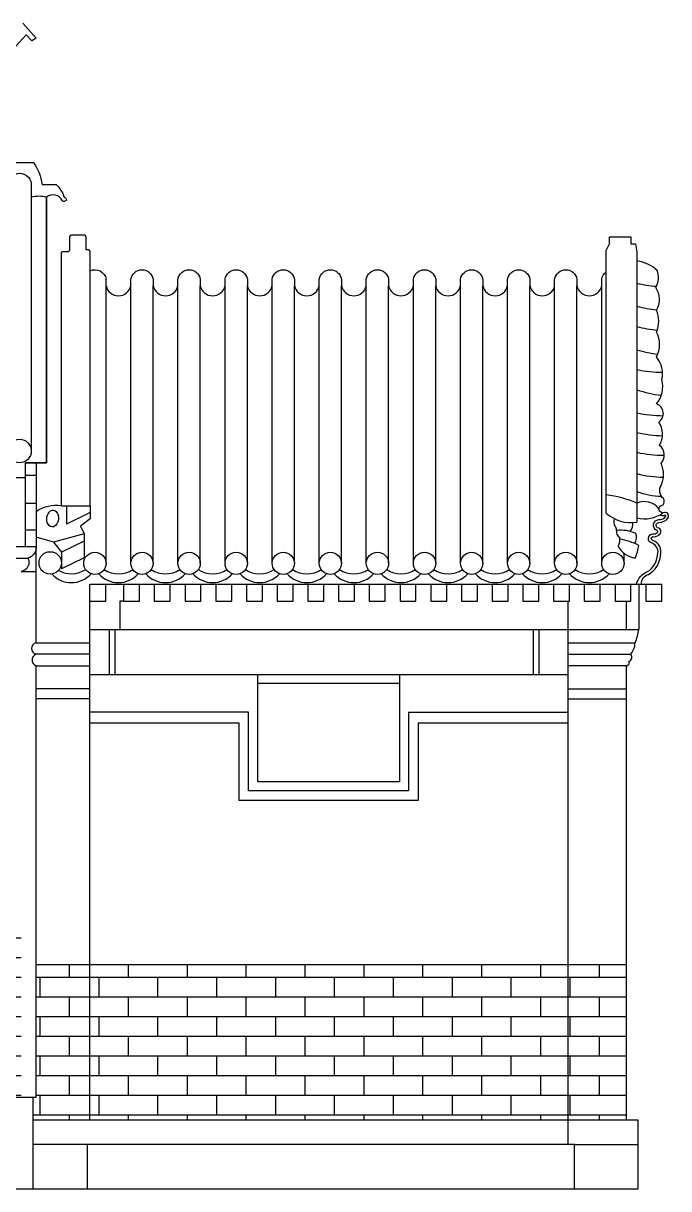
# Model space of a CAD drawing. Header units: metres. Extents: x 9271 to 18101, y 7802 to 23584.
# Drawn here: x 14537 to 18101, y 17150 to 23584 of the extents above; entities that cross this region are included whole.
import ezdxf

# ---------------------------------------------------------------- set-up
doc = ezdxf.new("R2010")
doc.units = ezdxf.units.M
for name, color, linetype in [('2', 2, 'Continuous'), ('3', 3, 'Continuous'), ('4', 4, 'Continuous'), ('7', 7, 'Continuous'), ('BH', 3, 'Continuous')]:
    doc.layers.add(name, color=color, linetype=linetype)

msp = doc.modelspace()

# ---------------------------------------------------------------- hatches: boundary and pattern name
at = {"layer": 'BH'}
h = msp.add_hatch(dxfattribs=at)
h.set_pattern_fill('AR-BRSTD', scale=1.6)
h.paths.add_polyline_path([(11277.37, 18598.08), (10904.57, 18598.08), (10904.57, 17654.08), (11277.37, 17654.08)])
h.paths.add_polyline_path([(14525.37, 18598.08), (14152.57, 18598.08), (14152.57, 17654.08), (14525.37, 17654.08)])
h.paths.add_polyline_path([(14905.37, 18386.88), (14607.77, 18386.88), (14607.77, 17654.08), (14590.17, 17654.08), (14590.17, 17528.48), (14905.37, 17528.48)])
h.paths.add_polyline_path([(17545.36, 17528.48), (17545.36, 18386.88), (14905.37, 18386.88), (14905.37, 17528.48)])
h.paths.add_polyline_path([(17545.36, 17528.48), (17866.96, 17528.48), (17866.96, 18386.88), (17545.36, 18386.88)])

# ---------------------------------------------------------------- linework, layer by layer
at = {"layer": '2'}
msp.add_line((9270.86, 17150.08), (17932.31, 17150.08), dxfattribs=at)
at = {"layer": '3'}
for p, q in [((14994.25, 22135.89), (14994.25, 22171.89)), ((14994.25, 20603.07), (14994.25, 22135.89)), ((15131.05, 20603.07), (15131.05, 22135.89)), ((15254.25, 20603.07), (15254.25, 22135.89)), ((15391.05, 20603.07), (15391.05, 22135.89)), ((15514.25, 20603.07), (15514.25, 22135.89)), ((15651.05, 20603.07), (15651.05, 22135.89)), ((15774.25, 20603.07), (15774.25, 22135.89)), ((15911.05, 20603.07), (15911.05, 22135.89)), ((16034.25, 20603.07), (16034.25, 22135.89)), ((16171.05, 20603.07), (16171.05, 22135.89)), ((16294.25, 20603.07), (16294.25, 22135.89)), ((16431.05, 20603.07), (16431.05, 22135.89)), ((16554.25, 20603.07), (16554.25, 22135.89)), ((16691.05, 20603.07), (16691.05, 22135.89)), ((16814.25, 20603.07), (16814.25, 22135.89)), ((16951.05, 20603.07), (16951.05, 22135.89)), ((17074.25, 20603.07), (17074.25, 22135.89)), ((17211.05, 20603.07), (17211.05, 22135.89)), ((17334.25, 20603.07), (17334.25, 22135.89)), ((17471.05, 20603.07), (17471.05, 22135.89)), ((17594.25, 20603.07), (17594.25, 22135.89)), ((17731.05, 20603.07), (17731.05, 22135.89)), ((14607.77, 21087.77), (14549.16, 21087.77)), ((14549.16, 20934.6), (14607.77, 20934.6)), ((14776.14, 20920.51), (14776.14, 20819.84)), ((14905.73, 20920.51), (14905.73, 20848.16)), ((14905.73, 20884.33), (14776.14, 20819.84)), ((14905.73, 20848.16), (14853.87, 20808.09)), ((14549.16, 20787.53), (14607.77, 20787.53)), ((14853.87, 20808.09), (14873.93, 20765.51)), ((14703.19, 20720.15), (14607.77, 20747.35)), ((14873.93, 20765.51), (14703.19, 20720.15)), ((14703.19, 20720.15), (14748.56, 20664.97)), ((14873.93, 20725.26), (14748.56, 20664.97)), ((14873.93, 20765.51), (14873.93, 20685.37)), ((14152.57, 20694.88), (14607.77, 20694.88)), ((14748.56, 20664.97), (14748.56, 20572.49)), ((14873.93, 20685.37), (14873.93, 20632.78)), ((17854.25, 20603.07), (17854.25, 20658.32)), ((14152.57, 20631.68), (14562.85, 20631.68)), ((14873.93, 20632.78), (14748.56, 20572.49)), ((14525.37, 20557.28), (14607.77, 20557.28)), ((14905.37, 20101.37), (14607.77, 20101.37)), ((17545.36, 20101.37), (17890.96, 20101.37)), ((14905.37, 19909.92), (14607.77, 19909.92)), ((15831.35, 19941.92), (16614.55, 19941.92)), ((17545.36, 19909.92), (17866.96, 19909.92)), ((14905.37, 19853.92), (14607.77, 19853.92)), ((17545.36, 19853.92), (17866.96, 19853.92)), ((15780.95, 19781.92), (14905.37, 19781.92)), ((16664.95, 19781.92), (17545.36, 19781.92))]:
    msp.add_line(p, q, dxfattribs=at)
for points in [[(14298.76, 22643.29, 0.28), (14451.56, 22643.29), (14451.56, 22700.84, -0.86), (14581.16, 22700.84, -0.86)], [(17922.29, 20488.32, -0.23), (17984.48, 20557.64, 0.25), (18039.14, 20648.68, 0.41), (18008.87, 20713.27, -0.83), (18012.85, 20766.35, 0.25), (18036.9, 20772.83, 0.88), (18035.41, 20784.2, -0.82), (18046.76, 20843.96, 0.25), (18084.63, 20862.9, 0.75), (18078.47, 20867.05, -0.19), (18051.04, 20870.19)]]:
    msp.add_lwpolyline(points, format="xyb", dxfattribs=at)
for points in [[(14581.16, 22700.84), (14581.16, 21222.72)], [(14549.16, 21158.08), (14665.16, 21158.08), (14665.16, 22624.44)], [(14905.37, 20393.53), (14993.37, 20393.53), (14993.37, 20488.32)], [(15090.97, 20488.32), (15090.97, 20393.53), (15178.97, 20393.53), (15178.97, 20488.32)], [(15260.57, 20488.32), (15260.57, 20393.53), (15348.57, 20393.53), (15348.57, 20488.32)], [(15430.17, 20488.32), (15430.17, 20393.53), (15518.17, 20393.53), (15518.17, 20488.32)], [(15599.77, 20488.32), (15599.77, 20393.53), (15687.77, 20393.53), (15687.77, 20488.32)], [(15769.37, 20488.32), (15769.37, 20393.53), (15857.37, 20393.53), (15857.37, 20488.32)], [(15938.97, 20488.32), (15938.97, 20393.53), (16026.97, 20393.53), (16026.97, 20488.32)], [(16108.57, 20488.32), (16108.57, 20393.53), (16196.57, 20393.53), (16196.57, 20488.32)], [(16278.17, 20488.32), (16278.17, 20393.53), (16366.17, 20393.53), (16366.17, 20488.32)], [(16447.77, 20488.32), (16447.77, 20393.53), (16535.77, 20393.53), (16535.77, 20488.32)], [(16617.37, 20488.32), (16617.37, 20393.53), (16705.37, 20393.53), (16705.37, 20488.32)], [(16786.97, 20488.32), (16786.97, 20393.53), (16874.97, 20393.53), (16874.97, 20488.32)], [(16956.57, 20488.32), (16956.57, 20393.53), (17044.57, 20393.53), (17044.57, 20488.32)], [(17126.17, 20488.32), (17126.17, 20393.53), (17214.17, 20393.53), (17214.17, 20488.32)], [(17295.77, 20488.32), (17295.77, 20393.53), (17383.77, 20393.53), (17383.77, 20488.32)], [(17465.37, 20488.32), (17465.37, 20393.53), (17545.36, 20393.53)], [(17634.97, 20488.32), (17634.97, 20393.53), (17722.97, 20393.53), (17722.97, 20488.32)], [(17804.57, 20488.32), (17804.57, 20393.53), (17866.96, 20393.53)], [(17974.17, 20488.32), (17974.17, 20393.53), (18062.17, 20393.53), (18062.17, 20488.32)], [(16614.55, 19989.92), (16614.55, 19396.32), (15831.35, 19396.32), (15831.35, 19989.92)], [(16664.95, 19781.92), (16664.95, 19345.92), (15780.95, 19345.92), (15780.95, 19781.92)]]:
    msp.add_lwpolyline(points, dxfattribs=at)
msp.add_lwpolyline([(14705.74, 20804.01, -0.34), (14674.29, 20818.86, -0.37), (14688.24, 20892.48, -0.37), (14718.52, 20888.92, -0.46)], format="xyb", close=True, dxfattribs=at)
for centre, radius in [((14516.36, 21222.72), 64.8), ((14685.88, 20605.23), 61.6), ((14932.65, 20603.07), 61.6), ((15192.65, 20603.07), 61.6), ((15452.65, 20603.07), 61.6), ((15712.65, 20603.07), 61.6), ((15972.65, 20603.07), 61.6), ((16232.65, 20603.07), 61.6), ((16492.65, 20603.07), 61.6), ((16752.65, 20603.07), 61.6), ((17012.65, 20603.07), 61.6), ((17272.65, 20603.07), 61.6), ((17532.65, 20603.07), 61.6), ((17792.65, 20603.07), 61.6)]:
    msp.add_circle(centre, radius, dxfattribs=at)
for centre, radius, start, end in [((14623.16, 22449.21), 180.2, 76.52, 103.48), ((18076.87, 22734.71), 603.89, 255.46, 265.78), ((18090.99, 22635.23), 634.93, 254.87, 264.89), ((18098.69, 22590.57), 702.34, 255.7, 265.02), ((18140.01, 22522.28), 771.2, 253.83, 262.58), ((18057.7, 22204.32), 546.79, 255.98, 270.92), ((18108.28, 22070.2), 540.6, 250.21, 264.97), ((18072.18, 22100.42), 682.36, 257.56, 269.8), ((18093.66, 22143.77), 836.6, 258.39, 268.15), ((18072.69, 21874.18), 674.67, 257.38, 270.32), ((18063.14, 21573.85), 494.5, 253.81, 270.99), ((17678.56, 20352.6), 632.97, 67.06, 82.98), ((18054, 21306.58), 332.22, 247.2, 271.03), ((14718.74, 20727.75), 194.74, 81.82, 124.74), ((17965.53, 20841.16), 102.61, 37.36, 113.12), ((17894.55, 21037.66), 210.07, 228.72, 278.4), ((17846.53, 20831.66), 49.51, 158.47, 208.51), ((17969.58, 21013.88), 165.18, 254.43, 306.89), ((17788.87, 20788.05), 24.49, 350.61, 54.68), ((17844.79, 20775.86), 32.8, 165.54, 245.21), ((17838.04, 20590.28), 195.38, 65.5, 97.35), ((17837.01, 20822.95), 66.78, 319.16, 4.15), ((17758.98, 20736.09), 72.75, 328.54, 7.89), ((17773.57, 20385.02), 355.86, 63.01, 80.6), ((17867.59, 20746.69), 55.73, 322.66, 22.55), ((17933, 20757.79), 126.88, 208.05, 261.87), ((17749.33, 20717.43), 186.36, 332.78, 355.29), ((14802.65, 20641.49), 145.16, 222.04, 318.48), ((14802.65, 20692), 146.73, 240.95, 302.61), ((15062.65, 20641.49), 145.16, 221.52, 318.48), ((15062.65, 20692), 146.73, 237.39, 302.61), ((15322.65, 20641.49), 145.16, 221.52, 318.48), ((15322.65, 20692), 146.73, 237.39, 302.61), ((15582.65, 20641.49), 145.16, 221.52, 318.48), ((15582.65, 20692), 146.73, 237.39, 302.61), ((15842.65, 20641.49), 145.16, 221.52, 318.48), ((15842.65, 20692), 146.73, 237.39, 302.61), ((16102.65, 20641.49), 145.16, 221.52, 318.48), ((16102.65, 20692), 146.73, 237.39, 302.61), ((16362.65, 20641.49), 145.16, 221.52, 318.48), ((16362.65, 20692), 146.73, 237.39, 302.61), ((16622.65, 20641.49), 145.16, 221.52, 318.48), ((16622.65, 20692), 146.73, 237.39, 302.61), ((16882.65, 20641.49), 145.16, 221.52, 318.48), ((16882.65, 20692), 146.73, 237.39, 302.61), ((17142.65, 20641.49), 145.16, 221.52, 318.48), ((17142.65, 20692), 146.73, 237.39, 302.61), ((17402.65, 20641.49), 145.16, 221.52, 318.48), ((17402.65, 20692), 146.73, 237.39, 302.61), ((17662.65, 20641.49), 145.16, 221.52, 318.48), ((17662.65, 20692), 146.73, 237.39, 302.61)]:
    msp.add_arc(centre, radius, start, end, dxfattribs=at)
at = {"layer": '4'}
for p, q in [((14549.16, 20694.88), (14549.16, 21158.08)), ((14607.77, 20164.57), (14607.77, 20694.88)), ((14905.37, 17528.48), (14905.37, 20488.32)), ((17936.56, 20488.32), (17936.56, 20237.12)), ((14607.77, 17654.08), (14607.77, 20037.37)), ((14590.17, 17654.08), (14590.17, 17150.08))]:
    msp.add_line(p, q, dxfattribs=at)
for points in [[(14534.84, 23584.45), (14607.88, 23502.74), (14584.51, 23488.15), (14552.37, 23520.25), (14257.28, 23196.33)], [(17755.96, 20879.79), (17755.96, 22329.18), (17773.74, 22367.33), (17773.74, 22405.91), (17891.21, 22405.91), (17891.21, 22366.37), (17918.43, 22366.37), (17925.24, 22322.18), (17925.24, 20829.84)], [(17580.77, 17150.08), (17580.77, 17394.88), (17545.36, 17394.88), (17545.36, 20393.53), (17553.37, 20393.53), (17553.37, 20488.32)], [(17866.96, 20237.12), (17866.96, 20393.53), (17892.57, 20393.53), (17892.57, 20488.32)], [(17932.31, 17150.08), (17932.31, 17528.48), (17866.96, 17528.48), (17866.96, 20037.37)]]:
    msp.add_lwpolyline(points, dxfattribs=at)
for points in [[(14217.26, 22815.26), (14593.42, 22815.26, -0.12), (14640.69, 22695.27), (14719.46, 22695.27, -0.11), (14762.79, 22624.46, -1.54), (14752.94, 22604.79, 0.47), (14665.16, 22624.44), (14665.16, 21158.08), (14549.16, 21158.08)], [(17950.31, 20488.32, -0.36), (17989.24, 20541.94, 0.26), (18055, 20645.65, 0.41), (18013.47, 20728.61, -0.78), (18012.76, 20750.09, 0.21), (18045.53, 20759.11, 0.7), (18039.88, 20799.74, -0.77), (18046.66, 20827.96, 0.26), (18098.64, 20855.04, 0.71), (18072.65, 20882.13, -1.14), (18070.39, 20925.01, 0.26), (18072.65, 20960, -0.36), (18058.52, 21032.39, 0.23), (18058.52, 21153.48, 0.44), (18050.16, 21253.69, 0.29), (18045.98, 21383.14, 0.62), (18033.44, 21483.35, 0.25), (18062.7, 21616.97, 0.24), (18033.44, 21742.24, 0.25), (18033.44, 21880.04, 0.21), (18033.44, 22001.13, 0.3), (18029.26, 22126.4, 0.22), (18037.8, 22219.57, 0.15), (17925.24, 22272.29, 0.15)], [(14905.73, 22217.8, -0.5), (14994.25, 22171.89)], [(14994.25, 22135.89, 0.82), (15131.05, 22135.89), (15131.05, 22171.89, -0.84), (15254.25, 22171.89), (15254.25, 22135.89)], [(15254.25, 22135.89, 0.82), (15391.05, 22135.89), (15391.05, 22171.89, -0.84), (15514.25, 22171.89), (15514.25, 22135.89)], [(15514.25, 22135.89, 0.82), (15651.05, 22135.89), (15651.05, 22171.89, -0.84), (15774.25, 22171.89), (15774.25, 22135.89)], [(15774.25, 22135.89, 0.82), (15911.05, 22135.89), (15911.05, 22171.89, -0.84), (16034.25, 22171.89), (16034.25, 22135.89)], [(16034.25, 22135.89, 0.82), (16171.05, 22135.89), (16171.05, 22171.89, -0.84), (16294.25, 22171.89), (16294.25, 22135.89)], [(16294.25, 22135.89, 0.82), (16431.05, 22135.89), (16431.05, 22171.89, -0.84), (16554.25, 22171.89), (16554.25, 22135.89)], [(16554.25, 22135.89, 0.82), (16691.05, 22135.89), (16691.05, 22171.89, -0.84), (16814.25, 22171.89), (16814.25, 22135.89)], [(16814.25, 22135.89, 0.82), (16951.05, 22135.89), (16951.05, 22171.89, -0.84), (17074.25, 22171.89), (17074.25, 22135.89)], [(17074.25, 22135.89, 0.82), (17211.05, 22135.89), (17211.05, 22171.89, -0.84), (17334.25, 22171.89), (17334.25, 22135.89)], [(17334.25, 22135.89, 0.82), (17471.05, 22135.89), (17471.05, 22171.89, -0.84), (17594.25, 22171.89), (17594.25, 22135.89)], [(17594.25, 22135.89, 0.82), (17731.05, 22135.89), (17731.05, 22171.89, -0.2), (17755.96, 22211.99, -0.2)], [(14607.77, 21158.08), (14607.77, 20694.88, -0.36), (14562.85, 20631.68, -0.5), (14525.37, 20557.28)], [(17866.96, 20037.37, 0.59), (17880.61, 20060.07, 0.52), (17890.96, 20101.37, 0.18), (17914.96, 20164.57, 0.07), (17936.56, 20237.12, 0.07)], [(14607.77, 20164.57, 0.78), (14607.77, 20101.37, 0.7), (14607.77, 20037.37)]]:
    msp.add_lwpolyline(points, format="xyb", dxfattribs=at)
msp.add_lwpolyline([(14905.73, 20920.51), (14905.73, 22325.31, 0.41), (14897.73, 22333.31), (14883.86, 22333.31), (14883.86, 22405.91, 0.41), (14875.86, 22413.91), (14801, 22413.91, 0.41), (14793, 22405.91), (14793, 22331.15, -0.41), (14785, 22323.15), (14754.44, 22323.15, 0.41), (14746.44, 22315.15), (14746.44, 20920.51)], format="xyb", close=True, dxfattribs=at)
at = {"layer": '7'}
for p, q in [((10880.78, 21077.28), (14549.16, 21077.28)), ((14905.37, 20488.32), (18062.17, 20488.32)), ((14905.37, 20237.12), (17936.56, 20237.12)), ((15010.97, 20237.12), (15010.97, 19989.92)), ((15042.33, 20237.12), (15042.33, 19989.92)), ((17352.41, 20237.12), (17352.41, 19989.92)), ((17383.77, 20237.12), (17383.77, 19989.92)), ((14607.77, 20164.57), (14905.37, 20164.57)), ((14607.77, 20037.37), (14905.37, 20037.37)), ((14905.37, 19989.92), (17545.36, 19989.92)), ((17866.96, 18386.88), (14607.77, 18386.88)), ((14607.77, 17654.08), (10822.17, 17654.08)), ((17866.96, 17528.48), (14590.17, 17528.48)), ((17545.36, 17394.88), (14590.17, 17394.88)), ((14889.37, 17394.88), (14889.37, 17150.08)), ((17580.77, 17394.88), (17932.31, 17394.88))]:
    msp.add_line(p, q, dxfattribs=at)
for points in [[(15090.97, 20393.53), (15070.97, 20393.53), (15070.97, 20237.12)], [(17545.36, 20164.57), (17914.96, 20164.57)], [(17866.96, 20037.37), (17545.36, 20037.37)], [(17545.36, 19720.32), (16716.95, 19720.32), (16716.95, 19293.92), (15728.95, 19293.92), (15728.95, 19720.32), (14905.37, 19720.32)]]:
    msp.add_lwpolyline(points, dxfattribs=at)

doc.saveas('drawing.dxf')
